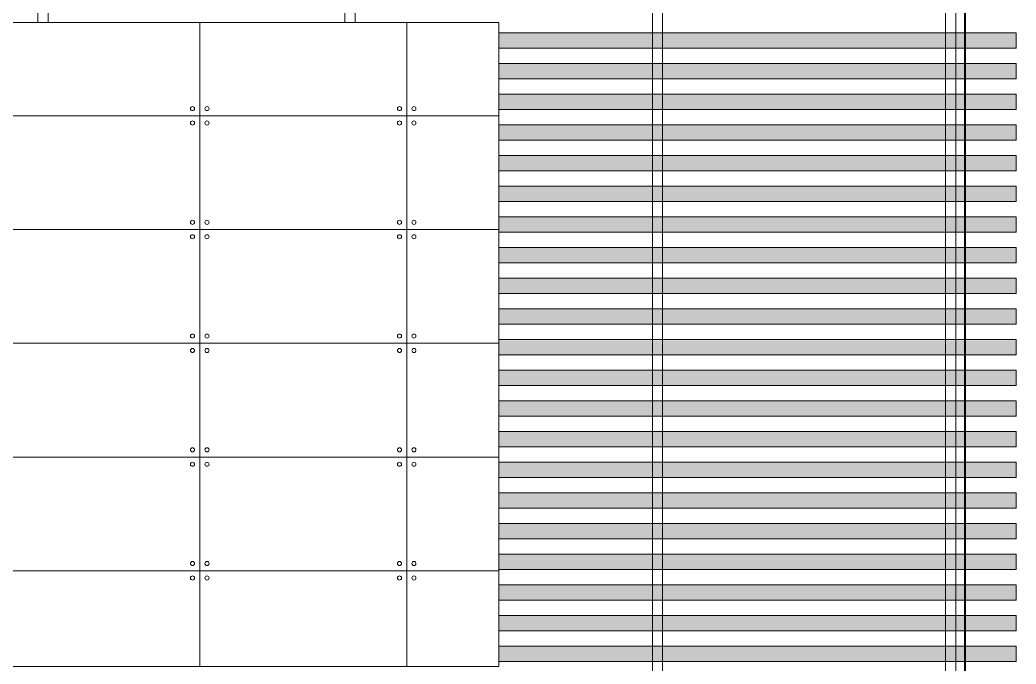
# Model space of a CAD drawing. Header units: millimetres. Extents: x 1564 to 2013, y 216 to 285.
# Drawn here: x 1687.01 to 1696.76, y 232.03 to 238.33 of the extents above; entities that cross this region are included whole.
import ezdxf

# ---------------------------------------------------------------- set-up
doc = ezdxf.new("R2010")
doc.units = ezdxf.units.MM
doc.header["$LTSCALE"] = 10
for name, color, linetype, lineweight in [('CINZA', 252, 'Continuous', 13), ('cinza 03', 252, 'Continuous', 13), ('PN 05', 50, 'Continuous', 40), ('PN-01', 90, 'Continuous', 13)]:
    doc.layers.add(name, color=color, linetype=linetype, lineweight=lineweight)

msp = doc.modelspace()

# ---------------------------------------------------------------- hatches: boundary and pattern name
at = {"layer": 'cinza 03'}
h = msp.add_hatch(color=256, dxfattribs=at)
h.paths.add_polyline_path([(1696.2552, 238.2), (1696.7552, 238.2), (1696.7552, 238.05), (1696.2552, 238.05)])
h.paths.add_polyline_path([(1696.1703, 238.2), (1696.2552, 238.2), (1696.2552, 238.05), (1696.1703, 238.05)])
h.paths.add_polyline_path([(1696.1302, 238.2), (1696.1703, 238.2), (1696.1703, 238.05), (1696.1302, 238.05)])
h.paths.add_polyline_path([(1696.0703, 238.2), (1696.1302, 238.2), (1696.1302, 238.05), (1696.0703, 238.05)])
h.paths.add_polyline_path([(1693.3096, 238.2), (1696.0703, 238.2), (1696.0703, 238.05), (1693.3096, 238.05)])
h.paths.add_polyline_path([(1693.2096, 238.2), (1693.3096, 238.2), (1693.3096, 238.05), (1693.2096, 238.05)])
h.paths.add_polyline_path([(1691.6927, 238.2), (1693.2096, 238.2), (1693.2096, 238.05), (1691.6927, 238.05)])
h = msp.add_hatch(color=256, dxfattribs=at)
h.paths.add_polyline_path([(1696.2552, 237.9), (1696.7552, 237.9), (1696.7552, 237.75), (1696.2552, 237.75)])
h.paths.add_polyline_path([(1696.1703, 237.9), (1696.2552, 237.9), (1696.2552, 237.75), (1696.1703, 237.75)])
h.paths.add_polyline_path([(1696.1302, 237.9), (1696.1703, 237.9), (1696.1703, 237.75), (1696.1302, 237.75)])
h.paths.add_polyline_path([(1696.0703, 237.9), (1696.1302, 237.9), (1696.1302, 237.75), (1696.0703, 237.75)])
h.paths.add_polyline_path([(1693.3096, 237.9), (1696.0703, 237.9), (1696.0703, 237.75), (1693.3096, 237.75)])
h.paths.add_polyline_path([(1693.2096, 237.9), (1693.3096, 237.9), (1693.3096, 237.75), (1693.2096, 237.75)])
h.paths.add_polyline_path([(1691.6927, 237.9), (1693.2096, 237.9), (1693.2096, 237.75), (1691.6927, 237.75)])
h = msp.add_hatch(color=256, dxfattribs=at)
h.paths.add_polyline_path([(1696.2552, 237.6), (1696.7552, 237.6), (1696.7552, 237.45), (1696.2552, 237.45)])
h.paths.add_polyline_path([(1696.1703, 237.6), (1696.2552, 237.6), (1696.2552, 237.45), (1696.1703, 237.45)])
h.paths.add_polyline_path([(1696.1302, 237.6), (1696.1703, 237.6), (1696.1703, 237.45), (1696.1302, 237.45)])
h.paths.add_polyline_path([(1696.0703, 237.6), (1696.1302, 237.6), (1696.1302, 237.45), (1696.0703, 237.45)])
h.paths.add_polyline_path([(1693.3096, 237.6), (1696.0703, 237.6), (1696.0703, 237.45), (1693.3096, 237.45)])
h.paths.add_polyline_path([(1693.2096, 237.6), (1693.3096, 237.6), (1693.3096, 237.45), (1693.2096, 237.45)])
h.paths.add_polyline_path([(1691.6927, 237.6), (1693.2096, 237.6), (1693.2096, 237.45), (1691.6927, 237.45)])
h = msp.add_hatch(color=256, dxfattribs=at)
h.paths.add_polyline_path([(1696.2552, 237.3), (1696.7552, 237.3), (1696.7552, 237.15), (1696.2552, 237.15)])
h.paths.add_polyline_path([(1696.1703, 237.3), (1696.2552, 237.3), (1696.2552, 237.15), (1696.1703, 237.15)])
h.paths.add_polyline_path([(1696.1302, 237.3), (1696.1703, 237.3), (1696.1703, 237.15), (1696.1302, 237.15)])
h.paths.add_polyline_path([(1696.0703, 237.3), (1696.1302, 237.3), (1696.1302, 237.15), (1696.0703, 237.15)])
h.paths.add_polyline_path([(1693.3096, 237.3), (1696.0703, 237.3), (1696.0703, 237.15), (1693.3096, 237.15)])
h.paths.add_polyline_path([(1693.2096, 237.3), (1693.3096, 237.3), (1693.3096, 237.15), (1693.2096, 237.15)])
h.paths.add_polyline_path([(1691.6927, 237.3), (1693.2096, 237.3), (1693.2096, 237.15), (1691.6927, 237.15)])
h = msp.add_hatch(color=256, dxfattribs=at)
h.paths.add_polyline_path([(1696.2552, 237), (1696.7552, 237), (1696.7552, 236.85), (1696.2552, 236.85)])
h.paths.add_polyline_path([(1696.1703, 237), (1696.2552, 237), (1696.2552, 236.85), (1696.1703, 236.85)])
h.paths.add_polyline_path([(1696.1302, 237), (1696.1703, 237), (1696.1703, 236.85), (1696.1302, 236.85)])
h.paths.add_polyline_path([(1696.0703, 237), (1696.1302, 237), (1696.1302, 236.85), (1696.0703, 236.85)])
h.paths.add_polyline_path([(1693.3096, 237), (1696.0703, 237), (1696.0703, 236.85), (1693.3096, 236.85)])
h.paths.add_polyline_path([(1693.2096, 237), (1693.3096, 237), (1693.3096, 236.85), (1693.2096, 236.85)])
h.paths.add_polyline_path([(1691.6927, 237), (1693.2096, 237), (1693.2096, 236.85), (1691.6927, 236.85)])
h = msp.add_hatch(color=256, dxfattribs=at)
h.paths.add_polyline_path([(1696.2552, 236.7), (1696.7552, 236.7), (1696.7552, 236.55), (1696.2552, 236.55)])
h.paths.add_polyline_path([(1696.1703, 236.7), (1696.2552, 236.7), (1696.2552, 236.55), (1696.1703, 236.55)])
h.paths.add_polyline_path([(1696.1302, 236.7), (1696.1703, 236.7), (1696.1703, 236.55), (1696.1302, 236.55)])
h.paths.add_polyline_path([(1696.0703, 236.7), (1696.1302, 236.7), (1696.1302, 236.55), (1696.0703, 236.55)])
h.paths.add_polyline_path([(1693.3096, 236.7), (1696.0703, 236.7), (1696.0703, 236.55), (1693.3096, 236.55)])
h.paths.add_polyline_path([(1693.2096, 236.7), (1693.3096, 236.7), (1693.3096, 236.55), (1693.2096, 236.55)])
h.paths.add_polyline_path([(1691.6927, 236.7), (1693.2096, 236.7), (1693.2096, 236.55), (1691.6927, 236.55)])
h = msp.add_hatch(color=256, dxfattribs=at)
h.paths.add_polyline_path([(1696.2552, 236.4), (1696.7552, 236.4), (1696.7552, 236.25), (1696.2552, 236.25)])
h.paths.add_polyline_path([(1696.1703, 236.4), (1696.2552, 236.4), (1696.2552, 236.25), (1696.1703, 236.25)])
h.paths.add_polyline_path([(1696.1302, 236.4), (1696.1703, 236.4), (1696.1703, 236.25), (1696.1302, 236.25)])
h.paths.add_polyline_path([(1696.0703, 236.4), (1696.1302, 236.4), (1696.1302, 236.25), (1696.0703, 236.25)])
h.paths.add_polyline_path([(1693.3096, 236.4), (1696.0703, 236.4), (1696.0703, 236.25), (1693.3096, 236.25)])
h.paths.add_polyline_path([(1693.2096, 236.4), (1693.3096, 236.4), (1693.3096, 236.25), (1693.2096, 236.25)])
h.paths.add_polyline_path([(1691.6927, 236.4), (1693.2096, 236.4), (1693.2096, 236.25), (1691.6927, 236.25)])
h = msp.add_hatch(color=256, dxfattribs=at)
h.paths.add_polyline_path([(1696.2552, 236.1), (1696.7552, 236.1), (1696.7552, 235.95), (1696.2552, 235.95)])
h.paths.add_polyline_path([(1696.1703, 236.1), (1696.2552, 236.1), (1696.2552, 235.95), (1696.1703, 235.95)])
h.paths.add_polyline_path([(1696.1302, 236.1), (1696.1703, 236.1), (1696.1703, 235.95), (1696.1302, 235.95)])
h.paths.add_polyline_path([(1696.0703, 236.1), (1696.1302, 236.1), (1696.1302, 235.95), (1696.0703, 235.95)])
h.paths.add_polyline_path([(1693.3096, 236.1), (1696.0703, 236.1), (1696.0703, 235.95), (1693.3096, 235.95)])
h.paths.add_polyline_path([(1693.2096, 236.1), (1693.3096, 236.1), (1693.3096, 235.95), (1693.2096, 235.95)])
h.paths.add_polyline_path([(1691.6927, 236.1), (1693.2096, 236.1), (1693.2096, 235.95), (1691.6927, 235.95)])
h = msp.add_hatch(color=256, dxfattribs=at)
h.paths.add_polyline_path([(1696.2552, 235.8), (1696.7552, 235.8), (1696.7552, 235.65), (1696.2552, 235.65)])
h.paths.add_polyline_path([(1696.1703, 235.8), (1696.2552, 235.8), (1696.2552, 235.65), (1696.1703, 235.65)])
h.paths.add_polyline_path([(1696.1302, 235.8), (1696.1703, 235.8), (1696.1703, 235.65), (1696.1302, 235.65)])
h.paths.add_polyline_path([(1696.0703, 235.8), (1696.1302, 235.8), (1696.1302, 235.65), (1696.0703, 235.65)])
h.paths.add_polyline_path([(1693.3096, 235.8), (1696.0703, 235.8), (1696.0703, 235.65), (1693.3096, 235.65)])
h.paths.add_polyline_path([(1693.2096, 235.8), (1693.3096, 235.8), (1693.3096, 235.65), (1693.2096, 235.65)])
h.paths.add_polyline_path([(1691.6927, 235.8), (1693.2096, 235.8), (1693.2096, 235.65), (1691.6927, 235.65)])
h = msp.add_hatch(color=256, dxfattribs=at)
h.paths.add_polyline_path([(1696.2552, 235.5), (1696.7552, 235.5), (1696.7552, 235.35), (1696.2552, 235.35)])
h.paths.add_polyline_path([(1696.1703, 235.5), (1696.2552, 235.5), (1696.2552, 235.35), (1696.1703, 235.35)])
h.paths.add_polyline_path([(1696.1302, 235.5), (1696.1703, 235.5), (1696.1703, 235.35), (1696.1302, 235.35)])
h.paths.add_polyline_path([(1696.0703, 235.5), (1696.1302, 235.5), (1696.1302, 235.35), (1696.0703, 235.35)])
h.paths.add_polyline_path([(1693.3096, 235.5), (1696.0703, 235.5), (1696.0703, 235.35), (1693.3096, 235.35)])
h.paths.add_polyline_path([(1693.2096, 235.5), (1693.3096, 235.5), (1693.3096, 235.35), (1693.2096, 235.35)])
h.paths.add_polyline_path([(1691.6927, 235.5), (1693.2096, 235.5), (1693.2096, 235.35), (1691.6927, 235.35)])
h = msp.add_hatch(color=256, dxfattribs=at)
h.paths.add_polyline_path([(1696.2552, 235.1927), (1696.7552, 235.1927), (1696.7552, 235.0427), (1696.2552, 235.0427)])
h.paths.add_polyline_path([(1696.1703, 235.1927), (1696.2552, 235.1927), (1696.2552, 235.0427), (1696.1703, 235.0427)])
h.paths.add_polyline_path([(1696.1302, 235.1927), (1696.1703, 235.1927), (1696.1703, 235.0427), (1696.1302, 235.0427)])
h.paths.add_polyline_path([(1696.0703, 235.1927), (1696.1302, 235.1927), (1696.1302, 235.0427), (1696.0703, 235.0427)])
h.paths.add_polyline_path([(1693.3096, 235.1927), (1696.0703, 235.1927), (1696.0703, 235.0427), (1693.3096, 235.0427)])
h.paths.add_polyline_path([(1693.2096, 235.1927), (1693.3096, 235.1927), (1693.3096, 235.0427), (1693.2096, 235.0427)])
h.paths.add_polyline_path([(1691.6927, 235.1927), (1693.2096, 235.1927), (1693.2096, 235.0427), (1691.6927, 235.0427)])
h = msp.add_hatch(color=256, dxfattribs=at)
h.paths.add_polyline_path([(1696.2552, 234.9), (1696.7552, 234.9), (1696.7552, 234.75), (1696.2552, 234.75)])
h.paths.add_polyline_path([(1696.1703, 234.9), (1696.2552, 234.9), (1696.2552, 234.75), (1696.1703, 234.75)])
h.paths.add_polyline_path([(1696.1302, 234.9), (1696.1703, 234.9), (1696.1703, 234.75), (1696.1302, 234.75)])
h.paths.add_polyline_path([(1696.0703, 234.9), (1696.1302, 234.9), (1696.1302, 234.75), (1696.0703, 234.75)])
h.paths.add_polyline_path([(1693.3096, 234.9), (1696.0703, 234.9), (1696.0703, 234.75), (1693.3096, 234.75)])
h.paths.add_polyline_path([(1693.2096, 234.9), (1693.3096, 234.9), (1693.3096, 234.75), (1693.2096, 234.75)])
h.paths.add_polyline_path([(1691.6927, 234.9), (1693.2096, 234.9), (1693.2096, 234.75), (1691.6927, 234.75)])
h = msp.add_hatch(color=256, dxfattribs=at)
h.paths.add_polyline_path([(1696.2552, 234.6), (1696.7552, 234.6), (1696.7552, 234.45), (1696.2552, 234.45)])
h.paths.add_polyline_path([(1696.1703, 234.6), (1696.2552, 234.6), (1696.2552, 234.45), (1696.1703, 234.45)])
h.paths.add_polyline_path([(1696.1302, 234.6), (1696.1703, 234.6), (1696.1703, 234.45), (1696.1302, 234.45)])
h.paths.add_polyline_path([(1696.0703, 234.6), (1696.1302, 234.6), (1696.1302, 234.45), (1696.0703, 234.45)])
h.paths.add_polyline_path([(1693.3096, 234.6), (1696.0703, 234.6), (1696.0703, 234.45), (1693.3096, 234.45)])
h.paths.add_polyline_path([(1693.2096, 234.6), (1693.3096, 234.6), (1693.3096, 234.45), (1693.2096, 234.45)])
h.paths.add_polyline_path([(1691.6927, 234.6), (1693.2096, 234.6), (1693.2096, 234.45), (1691.6927, 234.45)])
h = msp.add_hatch(color=256, dxfattribs=at)
h.paths.add_polyline_path([(1696.2552, 234.3), (1696.7552, 234.3), (1696.7552, 234.15), (1696.2552, 234.15)])
h.paths.add_polyline_path([(1696.1703, 234.3), (1696.2552, 234.3), (1696.2552, 234.15), (1696.1703, 234.15)])
h.paths.add_polyline_path([(1696.1302, 234.3), (1696.1703, 234.3), (1696.1703, 234.15), (1696.1302, 234.15)])
h.paths.add_polyline_path([(1696.0703, 234.3), (1696.1302, 234.3), (1696.1302, 234.15), (1696.0703, 234.15)])
h.paths.add_polyline_path([(1693.3096, 234.3), (1696.0703, 234.3), (1696.0703, 234.15), (1693.3096, 234.15)])
h.paths.add_polyline_path([(1693.2096, 234.3), (1693.3096, 234.3), (1693.3096, 234.15), (1693.2096, 234.15)])
h.paths.add_polyline_path([(1691.6927, 234.3), (1693.2096, 234.3), (1693.2096, 234.15), (1691.6927, 234.15)])
h = msp.add_hatch(color=256, dxfattribs=at)
h.paths.add_polyline_path([(1696.2552, 234), (1696.7552, 234), (1696.7552, 233.85), (1696.2552, 233.85)])
h.paths.add_polyline_path([(1696.1703, 234), (1696.2552, 234), (1696.2552, 233.85), (1696.1703, 233.85)])
h.paths.add_polyline_path([(1696.1302, 234), (1696.1703, 234), (1696.1703, 233.85), (1696.1302, 233.85)])
h.paths.add_polyline_path([(1696.0703, 234), (1696.1302, 234), (1696.1302, 233.85), (1696.0703, 233.85)])
h.paths.add_polyline_path([(1693.3096, 234), (1696.0703, 234), (1696.0703, 233.85), (1693.3096, 233.85)])
h.paths.add_polyline_path([(1693.2096, 234), (1693.3096, 234), (1693.3096, 233.85), (1693.2096, 233.85)])
h.paths.add_polyline_path([(1691.6927, 234), (1693.2096, 234), (1693.2096, 233.85), (1691.6927, 233.85)])
h = msp.add_hatch(color=256, dxfattribs=at)
h.paths.add_polyline_path([(1696.2552, 233.7), (1696.7552, 233.7), (1696.7552, 233.55), (1696.2552, 233.55)])
h.paths.add_polyline_path([(1696.1703, 233.7), (1696.2552, 233.7), (1696.2552, 233.55), (1696.1703, 233.55)])
h.paths.add_polyline_path([(1696.1302, 233.7), (1696.1703, 233.7), (1696.1703, 233.55), (1696.1302, 233.55)])
h.paths.add_polyline_path([(1696.0703, 233.7), (1696.1302, 233.7), (1696.1302, 233.55), (1696.0703, 233.55)])
h.paths.add_polyline_path([(1693.3096, 233.7), (1696.0703, 233.7), (1696.0703, 233.55), (1693.3096, 233.55)])
h.paths.add_polyline_path([(1693.2096, 233.7), (1693.3096, 233.7), (1693.3096, 233.55), (1693.2096, 233.55)])
h.paths.add_polyline_path([(1691.6927, 233.7), (1693.2096, 233.7), (1693.2096, 233.55), (1691.6927, 233.55)])
h = msp.add_hatch(color=256, dxfattribs=at)
h.paths.add_polyline_path([(1696.2552, 233.4), (1696.7552, 233.4), (1696.7552, 233.25), (1696.2552, 233.25)])
h.paths.add_polyline_path([(1696.1703, 233.4), (1696.2552, 233.4), (1696.2552, 233.25), (1696.1703, 233.25)])
h.paths.add_polyline_path([(1696.1302, 233.4), (1696.1703, 233.4), (1696.1703, 233.25), (1696.1302, 233.25)])
h.paths.add_polyline_path([(1696.0703, 233.4), (1696.1302, 233.4), (1696.1302, 233.25), (1696.0703, 233.25)])
h.paths.add_polyline_path([(1693.3096, 233.4), (1696.0703, 233.4), (1696.0703, 233.25), (1693.3096, 233.25)])
h.paths.add_polyline_path([(1693.2096, 233.4), (1693.3096, 233.4), (1693.3096, 233.25), (1693.2096, 233.25)])
h.paths.add_polyline_path([(1691.6927, 233.4), (1693.2096, 233.4), (1693.2096, 233.25), (1691.6927, 233.25)])
h = msp.add_hatch(color=256, dxfattribs=at)
h.paths.add_polyline_path([(1696.2552, 233.1), (1696.7552, 233.1), (1696.7552, 232.95), (1696.2552, 232.95)])
h.paths.add_polyline_path([(1696.1703, 233.1), (1696.2552, 233.1), (1696.2552, 232.95), (1696.1703, 232.95)])
h.paths.add_polyline_path([(1696.1302, 233.1), (1696.1703, 233.1), (1696.1703, 232.95), (1696.1302, 232.95)])
h.paths.add_polyline_path([(1696.0703, 233.1), (1696.1302, 233.1), (1696.1302, 232.95), (1696.0703, 232.95)])
h.paths.add_polyline_path([(1693.3096, 233.1), (1696.0703, 233.1), (1696.0703, 232.95), (1693.3096, 232.95)])
h.paths.add_polyline_path([(1693.2096, 233.1), (1693.3096, 233.1), (1693.3096, 232.95), (1693.2096, 232.95)])
h.paths.add_polyline_path([(1691.6927, 233.1), (1693.2096, 233.1), (1693.2096, 232.95), (1691.6927, 232.95)])
h = msp.add_hatch(color=256, dxfattribs=at)
h.paths.add_polyline_path([(1696.2552, 232.8), (1696.7552, 232.8), (1696.7552, 232.65), (1696.2552, 232.65)])
h.paths.add_polyline_path([(1696.1703, 232.8), (1696.2552, 232.8), (1696.2552, 232.65), (1696.1703, 232.65)])
h.paths.add_polyline_path([(1696.1302, 232.8), (1696.1703, 232.8), (1696.1703, 232.65), (1696.1302, 232.65)])
h.paths.add_polyline_path([(1696.0703, 232.8), (1696.1302, 232.8), (1696.1302, 232.65), (1696.0703, 232.65)])
h.paths.add_polyline_path([(1693.3096, 232.8), (1696.0703, 232.8), (1696.0703, 232.65), (1693.3096, 232.65)])
h.paths.add_polyline_path([(1693.2096, 232.8), (1693.3096, 232.8), (1693.3096, 232.65), (1693.2096, 232.65)])
h.paths.add_polyline_path([(1691.6927, 232.8), (1693.2096, 232.8), (1693.2096, 232.65), (1691.6927, 232.65)])
h = msp.add_hatch(color=256, dxfattribs=at)
h.paths.add_polyline_path([(1696.2552, 232.5), (1696.7552, 232.5), (1696.7552, 232.35), (1696.2552, 232.35)])
h.paths.add_polyline_path([(1696.1703, 232.5), (1696.2552, 232.5), (1696.2552, 232.35), (1696.1703, 232.35)])
h.paths.add_polyline_path([(1696.1302, 232.5), (1696.1703, 232.5), (1696.1703, 232.35), (1696.1302, 232.35)])
h.paths.add_polyline_path([(1696.0703, 232.5), (1696.1302, 232.5), (1696.1302, 232.35), (1696.0703, 232.35)])
h.paths.add_polyline_path([(1693.3096, 232.5), (1696.0703, 232.5), (1696.0703, 232.35), (1693.3096, 232.35)])
h.paths.add_polyline_path([(1693.2096, 232.5), (1693.3096, 232.5), (1693.3096, 232.35), (1693.2096, 232.35)])
h.paths.add_polyline_path([(1691.6927, 232.5), (1693.2096, 232.5), (1693.2096, 232.35), (1691.6927, 232.35)])
h = msp.add_hatch(color=256, dxfattribs=at)
h.paths.add_polyline_path([(1696.2552, 232.2), (1696.7552, 232.2), (1696.7552, 232.05), (1696.2552, 232.05)])
h.paths.add_polyline_path([(1696.1703, 232.2), (1696.2552, 232.2), (1696.2552, 232.05), (1696.1703, 232.05)])
h.paths.add_polyline_path([(1696.1302, 232.2), (1696.1703, 232.2), (1696.1703, 232.05), (1696.1302, 232.05)])
h.paths.add_polyline_path([(1696.0703, 232.2), (1696.1302, 232.2), (1696.1302, 232.05), (1696.0703, 232.05)])
h.paths.add_polyline_path([(1693.3096, 232.2), (1696.0703, 232.2), (1696.0703, 232.05), (1693.3096, 232.05)])
h.paths.add_polyline_path([(1693.2096, 232.2), (1693.3096, 232.2), (1693.3096, 232.05), (1693.2096, 232.05)])
h.paths.add_polyline_path([(1691.6927, 232.2), (1693.2096, 232.2), (1693.2096, 232.05), (1691.6927, 232.05)])

# ---------------------------------------------------------------- linework, layer by layer
at = {"layer": 'CINZA'}
for p, q in [((1688.7677, 238.3), (1688.7677, 232)), ((1690.7927, 238.3), (1690.7927, 232)), ((1685.6927, 237.3875), (1691.6927, 237.3875)), ((1685.6927, 236.275), (1691.6927, 236.275)), ((1685.6927, 235.1625), (1691.6927, 235.1625)), ((1685.6927, 234.05), (1691.6927, 234.05)), ((1685.6927, 232.9375), (1691.6927, 232.9375))]:
    msp.add_line(p, q, dxfattribs=at)
for centre in [(1688.697, 237.4582), (1688.8384, 237.4582), (1690.722, 237.4582), (1690.8634, 237.4582), (1688.697, 237.3168), (1688.8384, 237.3168), (1690.722, 237.3168), (1690.8634, 237.3168), (1688.697, 236.3457), (1688.8384, 236.3457), (1690.722, 236.3457), (1690.8634, 236.3457), (1688.697, 236.2043), (1688.8384, 236.2043), (1690.722, 236.2043), (1690.8634, 236.2043), (1688.697, 235.2332), (1688.8384, 235.2332), (1690.722, 235.2332), (1690.8634, 235.2332), (1688.697, 235.0918), (1688.8384, 235.0918), (1690.722, 235.0918), (1690.8634, 235.0918), (1688.697, 234.1207), (1688.8384, 234.1207), (1690.722, 234.1207), (1690.8634, 234.1207), (1688.697, 233.9793), (1688.8384, 233.9793), (1690.722, 233.9793), (1690.8634, 233.9793), (1688.697, 233.0082), (1688.8384, 233.0082), (1690.722, 233.0082), (1690.8634, 233.0082), (1688.697, 232.8668), (1688.8384, 232.8668), (1690.722, 232.8668), (1690.8634, 232.8668)]:
    msp.add_circle(centre, 0.02, dxfattribs=at)
at = {"layer": 'cinza 03'}
for p, q in [((1687.183, 243.95), (1687.183, 238.3)), ((1687.283, 243.95), (1687.283, 238.3)), ((1690.1873, 243.95), (1690.1873, 238.3)), ((1690.2873, 243.95), (1690.2873, 238.3)), ((1693.1968, 243.95), (1693.1968, 221.1)), ((1693.2968, 243.95), (1693.2968, 221.1)), ((1696.065, 243.95), (1696.065, 221.1)), ((1696.165, 243.95), (1696.165, 221.1))]:
    msp.add_line(p, q, dxfattribs=at)
msp.add_lwpolyline([(1685.6927, 238.3), (1691.6927, 238.3), (1691.6927, 232), (1685.6927, 232)], close=True, dxfattribs=at)
at = {"layer": 'PN 05'}
msp.add_line((1696.2552, 243.95), (1696.2552, 220.7), dxfattribs=at)
at = {"layer": 'PN-01'}
for p, q in [((1696.6052, 236.1), (1696.7552, 236.1)), ((1696.6052, 235.8), (1696.7552, 235.8)), ((1696.6052, 235.5), (1696.7552, 235.5)), ((1696.6052, 235.2), (1696.7552, 235.2)), ((1696.6052, 234.9), (1696.7552, 234.9)), ((1696.6052, 234.6), (1696.7552, 234.6)), ((1696.6052, 234.3), (1696.7552, 234.3)), ((1696.6052, 234), (1696.7552, 234)), ((1696.6052, 233.7), (1696.7552, 233.7)), ((1696.6052, 233.4), (1696.7552, 233.4)), ((1696.6052, 233.1), (1696.7552, 233.1)), ((1696.6052, 232.8), (1696.7552, 232.8)), ((1696.6052, 232.5), (1696.7552, 232.5)), ((1696.6052, 232.2), (1696.7552, 232.2))]:
    msp.add_line(p, q, dxfattribs=at)
for points in [[(1691.6927, 238.05), (1696.7552, 238.05), (1696.7552, 238.2), (1691.6927, 238.2)], [(1696.7552, 238.2), (1696.7552, 238.05), (1691.6927, 238.05)], [(1691.6927, 238.2), (1696.7552, 238.2)], [(1691.6927, 237.75), (1696.7552, 237.75), (1696.7552, 237.9), (1691.6927, 237.9)], [(1691.6927, 237.9), (1696.7552, 237.9)], [(1696.7552, 237.9), (1696.7552, 237.75), (1691.6927, 237.75)], [(1691.6927, 237.45), (1696.7552, 237.45), (1696.7552, 237.6), (1691.6927, 237.6)], [(1691.6927, 237.6), (1696.7552, 237.6)], [(1696.7552, 237.6), (1696.7552, 237.45), (1691.6927, 237.45)], [(1691.6927, 237.15), (1696.7552, 237.15), (1696.7552, 237.3), (1691.6927, 237.3)], [(1696.7552, 237.3), (1696.7552, 237.15), (1691.6927, 237.15)], [(1691.6927, 237.3), (1696.7552, 237.3)], [(1691.6927, 236.85), (1696.7552, 236.85), (1696.7552, 237), (1691.6927, 237)], [(1696.7552, 237), (1696.7552, 236.85), (1691.6927, 236.85)], [(1691.6927, 237), (1696.7552, 237)], [(1691.6927, 236.55), (1696.7552, 236.55), (1696.7552, 236.7), (1691.6927, 236.7)], [(1691.6927, 236.7), (1696.7552, 236.7)], [(1696.7552, 236.7), (1696.7552, 236.55), (1691.6927, 236.55)], [(1691.6927, 236.25), (1696.7552, 236.25), (1696.7552, 236.4), (1691.6927, 236.4)], [(1691.6927, 236.4), (1696.7552, 236.4)], [(1696.7552, 236.4), (1696.7552, 236.25), (1691.6927, 236.25)], [(1691.6927, 235.95), (1696.7552, 235.95), (1696.7552, 236.1), (1691.6927, 236.1)], [(1691.6927, 236.1), (1696.7552, 236.1)], [(1696.7552, 236.1), (1696.7552, 235.95), (1691.6927, 235.95)], [(1691.6927, 235.65), (1696.7552, 235.65), (1696.7552, 235.8), (1691.6927, 235.8)], [(1696.7552, 235.8), (1696.7552, 235.65), (1691.6927, 235.65)], [(1691.6927, 235.8), (1696.7552, 235.8)], [(1691.6927, 235.35), (1696.7552, 235.35), (1696.7552, 235.5), (1691.6927, 235.5)], [(1696.7552, 235.5), (1696.7552, 235.35), (1691.6927, 235.35)], [(1691.6927, 235.5), (1696.7552, 235.5)], [(1691.6927, 235.05), (1696.7552, 235.05), (1696.7552, 235.2), (1691.6927, 235.2)], [(1691.6927, 235.2), (1696.7552, 235.2)], [(1696.7552, 235.2), (1696.7552, 235.05), (1691.6927, 235.05)], [(1691.6927, 234.75), (1696.7552, 234.75), (1696.7552, 234.9), (1691.6927, 234.9)], [(1691.6927, 234.9), (1696.7552, 234.9)], [(1696.7552, 234.9), (1696.7552, 234.75), (1691.6927, 234.75)], [(1691.6927, 234.45), (1696.7552, 234.45), (1696.7552, 234.6), (1691.6927, 234.6)], [(1691.6927, 234.6), (1696.7552, 234.6)], [(1696.7552, 234.6), (1696.7552, 234.45), (1691.6927, 234.45)], [(1691.6927, 234.15), (1696.7552, 234.15), (1696.7552, 234.3), (1691.6927, 234.3)], [(1691.6927, 234.3), (1696.7552, 234.3)], [(1696.7552, 234.3), (1696.7552, 234.15), (1691.6927, 234.15)], [(1691.6927, 233.85), (1696.7552, 233.85), (1696.7552, 234), (1691.6927, 234)], [(1691.6927, 234), (1696.7552, 234)], [(1696.7552, 234), (1696.7552, 233.85), (1691.6927, 233.85)], [(1691.6927, 233.55), (1696.7552, 233.55), (1696.7552, 233.7), (1691.6927, 233.7)], [(1691.6927, 233.7), (1696.7552, 233.7)], [(1696.7552, 233.7), (1696.7552, 233.55), (1691.6927, 233.55)], [(1691.6927, 233.25), (1696.7552, 233.25), (1696.7552, 233.4), (1691.6927, 233.4)], [(1691.6927, 233.4), (1696.7552, 233.4)], [(1696.7552, 233.4), (1696.7552, 233.25), (1691.6927, 233.25)], [(1691.6927, 232.95), (1696.7552, 232.95), (1696.7552, 233.1), (1691.6927, 233.1)], [(1691.6927, 233.1), (1696.7552, 233.1)], [(1696.7552, 233.1), (1696.7552, 232.95), (1691.6927, 232.95)], [(1691.6927, 232.65), (1696.7552, 232.65), (1696.7552, 232.8), (1691.6927, 232.8)], [(1691.6927, 232.8), (1696.7552, 232.8)], [(1696.7552, 232.8), (1696.7552, 232.65), (1691.6927, 232.65)], [(1691.6927, 232.35), (1696.7552, 232.35), (1696.7552, 232.5), (1691.6927, 232.5)], [(1691.6927, 232.5), (1696.7552, 232.5)], [(1696.7552, 232.5), (1696.7552, 232.35), (1691.6927, 232.35)], [(1691.6927, 232.05), (1696.7552, 232.05), (1696.7552, 232.2), (1691.6927, 232.2)], [(1691.6927, 232.2), (1696.7552, 232.2)], [(1696.7552, 232.2), (1696.7552, 232.05), (1691.6927, 232.05)]]:
    msp.add_lwpolyline(points, dxfattribs=at)

doc.saveas('drawing.dxf')
